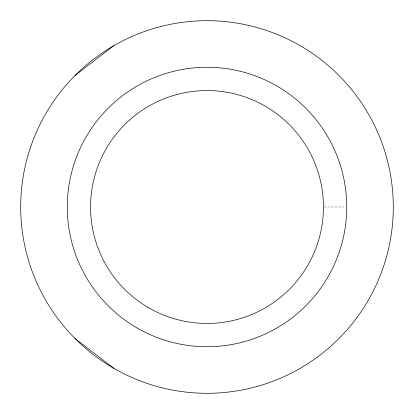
<?xml version="1.0" encoding="UTF-8"?>
<svg xmlns="http://www.w3.org/2000/svg" width="414" height="414" viewBox="0 0 414 414"><rect width="100%" height="100%" fill="white"/><g stroke="black" fill="none" stroke-linecap="round" stroke-linejoin="round"><path stroke-width="0.31" stroke-dasharray="2.07 1.55" d="M324.069 207L345.467 207"/><path stroke-width="0.62" d="M75.265 75.265L113.85 45.659A186.3 186.3 0 0 1 393.3 207A186.3 186.3 0 0 1 113.85 368.341L75.265 338.735M113.85 368.341A186.3 186.3 0 0 1 113.85 45.659M137.137 328.007A139.725 139.725 0 0 0 346.725 207A139.725 139.725 0 0 0 137.137 85.993A139.725 139.725 0 0 0 137.137 328.007M148.781 307.84A116.437 116.437 0 0 0 323.438 207A116.437 116.437 0 0 0 148.781 106.16A116.437 116.437 0 0 0 148.781 307.84"/></g></svg>
